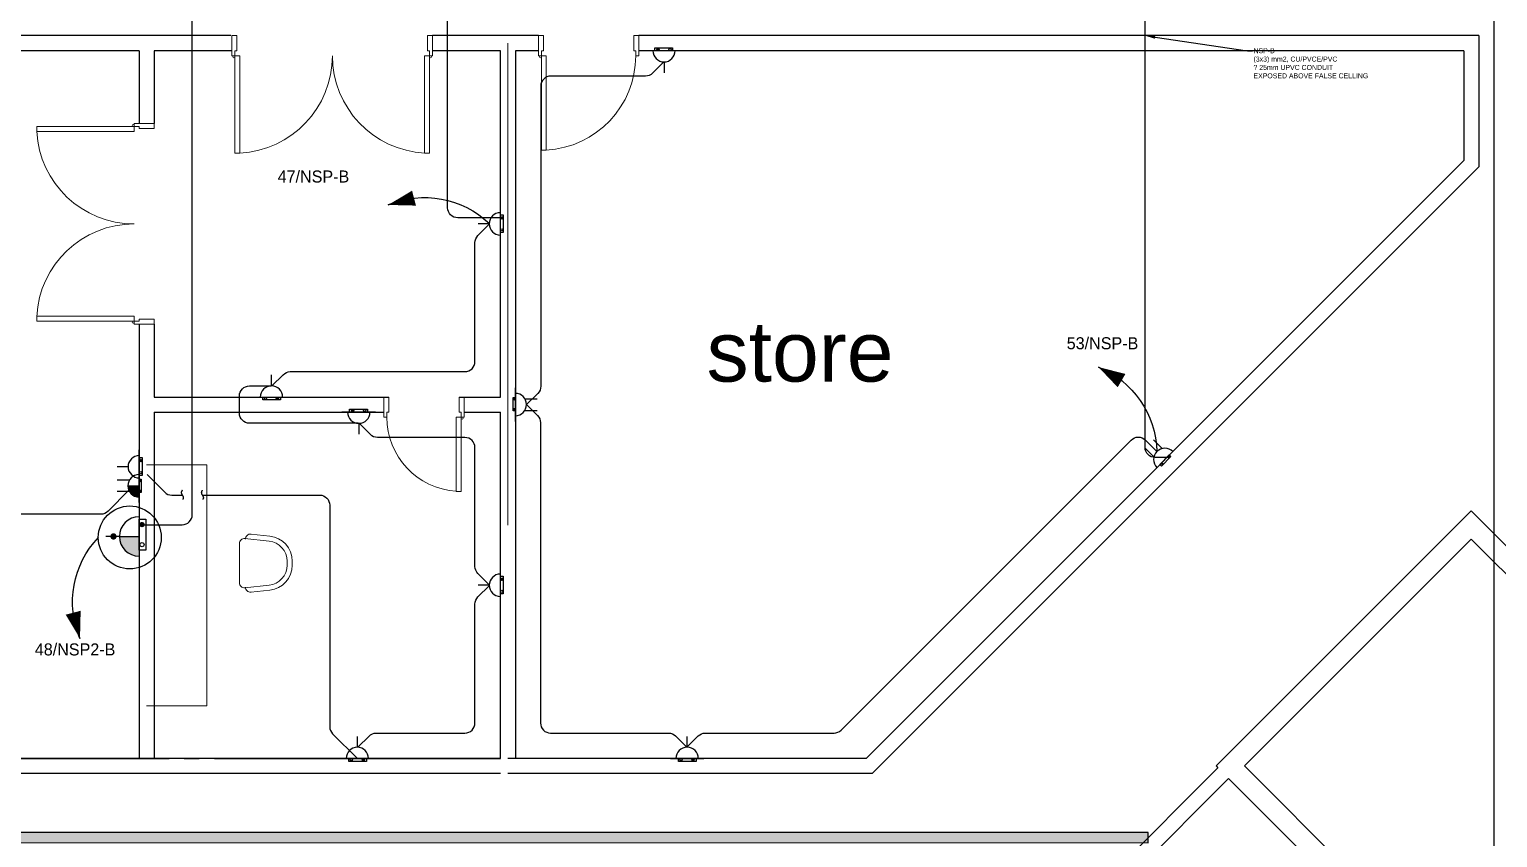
# Model space of a CAD drawing. Extents: x -1451 to 148, y -12854 to 856.
# Drawn here: x 79.83 to 94.46, y 347.89 to 355.94 of the extents above; entities that cross this region are included whole.
import ezdxf
from ezdxf import colors
from ezdxf.entities.mleader import LeaderData, LeaderLine
from ezdxf.enums import TextEntityAlignment as Align
from ezdxf.math import Vec2, Vec3

# ---------------------------------------------------------------- set-up
doc = ezdxf.new("R2010")
doc.units = 0
doc.header["$LTSCALE"] = 0.15
doc.linetypes.add('HIDDEN', pattern=[0.375, 0.25, -0.125])
doc.layers.get('0').update_dxf_attribs({"color": 252})
for name, color, linetype in [('0 BDH', 252, 'Continuous'), ('0 NORMAL WIRING', 252, 'Continuous'), ('0 sockets', 252, 'Continuous'), ('0 TEXTT', 4, 'Continuous'), ('0 TRATS', 252, 'Continuous'), ('0 UPS WIRING', 252, 'Continuous'), ('0 WIRING 3', 4, 'Continuous'), ('AUTOINCR', 7, 'Continuous'), ('bound', 252, 'Continuous'), ('CPTOOLS-TRAY', 1, 'Continuous'), ('d1', 252, 'Continuous'), ('E- Power- SYM', 4, 'Continuous'), ('E-SOCK', 2, 'Continuous'), ('TEXT', 3, 'Continuous'), ('WIRING', 4, 'Continuous'), ('XREF', 8, 'Continuous')]:
    doc.layers.add(name, color=color, linetype=linetype)
for name, color, linetype, lineweight in [('anal', 252, 'Continuous', 20), ('DOOR', 252, 'Continuous', 20), ('FUR', 252, 'Continuous', 9), ('sofa', 252, 'Continuous', 9), ('wall', 252, 'Continuous', 30)]:
    doc.layers.add(name, color=color, linetype=linetype, lineweight=lineweight)

# ---------------------------------------------------------------- blocks, each defined once
blk = doc.blocks.new('D100')
at = {"layer": 'DOOR'}
for points in [[(0.03, 0.2), (0.03, 1.14), (0.078, 1.14), (0.078, 0.2)], [(0.03, 0.2), (0, 0.2), (0, 0), (0.05, 0), (0.05, 0.15), (0.03, 0.15)], [(0.97, 0.2), (1, 0.2), (1, 0), (0.95, 0), (0.95, 0.15), (0.97, 0.15)]]:
    blk.add_lwpolyline(points, close=True, dxfattribs=at)
blk.add_circle((0.02, 0.21), 0.01, dxfattribs=at)
blk.add_arc((0.029, 0.2), 0.941, 0.0029, 86.9663, dxfattribs=at)
blk = doc.blocks.new('ARCH')
at = {"layer": 'anal'}
for p, q in [((84.6, 355.8), (84.6, 351)), ((84.6, 351), (84.6, 355.8)), ((84.6, 355.8), (84.6, 351)), ((84.6, 351), (84.6, 355.8))]:
    blk.add_line(p, q, dxfattribs=at)
at = {"layer": 'bound', "color": 2}
blk.add_lwpolyline([(91.902, 377.348), (94.426, 377.348), (94.426, 312.722), (-14.994, 312.722), (-14.994, 377.09), (94.639, 377.09)], dxfattribs=at)
at = {"layer": 'DOOR'}
for points in [[(81.88, 355.675), (81.85, 355.675), (81.85, 355.875), (81.9, 355.875), (81.9, 355.725), (81.88, 355.725)], [(83.82, 355.675), (83.85, 355.675), (83.85, 355.875), (83.8, 355.875), (83.8, 355.725), (83.82, 355.725)], [(81.88, 355.675), (81.88, 354.705), (81.93, 354.705), (81.93, 355.675)], [(83.82, 355.675), (83.82, 354.705), (83.77, 354.705), (83.77, 355.675)], [(80.875, 354.971), (79.905, 354.971), (79.905, 354.921), (80.875, 354.921)], [(80.875, 354.971), (80.875, 355.001), (81.075, 355.001), (81.075, 354.951), (80.925, 354.951), (80.925, 354.971)], [(80.875, 353.031), (79.905, 353.031), (79.905, 353.081), (80.875, 353.081)], [(80.875, 353.031), (80.875, 353.001), (81.075, 353.001), (81.075, 353.051), (80.925, 353.051), (80.925, 353.031)], [(83.394, 352.075), (83.364, 352.075), (83.364, 352.275), (83.414, 352.275), (83.414, 352.125), (83.394, 352.125)], [(84.134, 352.075), (84.164, 352.075), (84.164, 352.275), (84.114, 352.275), (84.114, 352.125), (84.134, 352.125)], [(84.134, 352.075), (84.134, 351.335), (84.086, 351.335), (84.086, 352.075)]]:
    blk.add_lwpolyline(points, close=True, dxfattribs=at)
for centre in [(81.87, 355.665), (83.83, 355.665), (80.865, 354.981), (80.865, 353.021), (84.144, 352.065)]:
    blk.add_circle(centre, 0.01, dxfattribs=at)
for centre, radius, start, end in [((81.88, 355.675), 0.971, 272.9508, 0), ((83.823, 355.675), 0.971, 180, 267.0492), ((80.875, 354.971), 0.971, 182.9508, 270), ((80.875, 353.029), 0.971, 90, 177.0492), ((84.134, 352.075), 0.74, 180, 266.2769)]:
    blk.add_arc(centre, radius, start, end, dxfattribs=at)
at = {"layer": 'FUR'}
for p, q in [((81.979, 350.866), (82.221, 350.84)), ((82.04, 350.909), (82.227, 350.889)), ((81.925, 350.816), (81.925, 350.425)), ((82.4, 350.6), (82.4, 350.641)), ((82.45, 350.6), (82.45, 350.641)), ((81.979, 350.375), (82.221, 350.401)), ((82.04, 350.331), (82.227, 350.351))]:
    blk.add_line(p, q, dxfattribs=at)
for centre, radius, start, end in [((81.975, 350.816), 0.05, 85.0303, 180), ((82.035, 350.86), 0.05, 83.857, 180), ((82.2, 350.641), 0.25, 0, 83.857), ((82.2, 350.641), 0.2, 0, 83.857), ((82.2, 350.6), 0.2, 276.143, 0), ((82.2, 350.6), 0.25, 276.143, 0), ((81.975, 350.425), 0.05, 180, 274.9697), ((82.035, 350.381), 0.05, 180, 276.143)]:
    blk.add_arc(centre, radius, start, end, dxfattribs=at)
at = {"layer": 'sofa'}
for p, q in [((81, 351.6), (81.6, 351.6)), ((81.6, 351.6), (81.6, 349.2)), ((81.6, 349.2), (81, 349.2))]:
    blk.add_line(p, q, dxfattribs=at)
at = {"layer": 'wall'}
for p, q in [((81.839, 355.875), (74.925, 355.875)), ((84.675, 355.875), (83.85, 355.875)), ((84.904, 355.875), (84, 355.875)), ((94.275, 355.875), (85.904, 355.875)), ((94.275, 355.875), (94.275, 354.569)), ((80.925, 355.725), (75.075, 355.725)), ((80.925, 355.725), (80.925, 355.001)), ((81.075, 355.725), (81.075, 355.001)), ((81.85, 355.725), (81.075, 355.725)), ((84.525, 355.725), (83.85, 355.725)), ((84.525, 352.275), (84.525, 355.725)), ((84.675, 355.725), (84.675, 348.675)), ((84.904, 355.725), (84.675, 355.725)), ((94.125, 355.725), (85.904, 355.725)), ((94.125, 355.725), (94.125, 354.631)), ((94.125, 354.631), (88.169, 348.675)), ((94.275, 354.569), (88.231, 348.525)), ((80.925, 353.001), (80.925, 348.675)), ((81.075, 353.001), (81.075, 352.275)), ((81.075, 352.275), (83.414, 352.275)), ((84.114, 352.275), (84.525, 352.275)), ((81.075, 352.125), (81.075, 348.675)), ((81.075, 352.125), (83.364, 352.125)), ((84.164, 352.125), (84.525, 352.125)), ((84.525, 348.675), (84.525, 352.125)), ((94.2, 351.141), (91.659, 348.6)), ((96.641, 348.7), (94.2, 351.141)), ((94.2, 350.859), (91.941, 348.6)), ((96.559, 348.5), (94.2, 350.859)), ((80.925, 348.675), (75.075, 348.675)), ((81.525, 348.675), (78.375, 348.675)), ((81.525, 348.675), (78.375, 348.675)), ((78.375, 348.675), (81.225, 348.675)), ((84.525, 348.675), (81.075, 348.675)), ((81.375, 348.675), (81.525, 348.675)), ((84.525, 348.675), (81.675, 348.675)), ((81.675, 348.675), (84.525, 348.675)), ((82.125, 348.675), (81.675, 348.675)), ((88.169, 348.675), (84.6, 348.675)), ((82.275, 348.525), (55.724, 348.525)), ((84.525, 348.525), (65.431, 348.525)), ((88.231, 348.525), (84.6, 348.525)), ((91.676, 348.582), (89.369, 346.275)), ((91.659, 348.6), (91.676, 348.582)), ((91.941, 348.6), (94.3, 346.241)), ((91.782, 348.476), (89.431, 346.125)), ((91.782, 348.476), (94.1, 346.159))]:
    blk.add_line(p, q, dxfattribs=at)
at = {"layer": 'anal', "xscale": -1, "rotation": 180}
blk.add_blockref('D100', (84.904, 355.875), dxfattribs=at)
at = {"layer": 'd1', "insert": (86.58, 353.029), "char_height": 0.6, "width": 6.0636, "attachment_point": 1}
blk.add_mtext('{\\fArial|b0|i0|c0|p34;store}', dxfattribs=at)
blk = doc.blocks.new('s')
at = {"layer": '0 BDH', "linetype": 'ByBlock'}
h = blk.add_hatch(dxfattribs=at)
h.set_pattern_fill('ANGLE', color=2)
h.set_pattern_definition([(0, (-147.759, -393.318), (0, 6.985), [5.08, -1.905]), (90, (-147.759, -393.318), (-6.985, 4e-16), [5.08, -1.905])])
h.paths.add_polyline_path([(0.073, 0.002, 1), (0.054, 0.002, 1)])
at = {"layer": '0 BDH', "color": 6, "linetype": 'ByBlock'}
blk.add_lwpolyline([(-0.089, 0.015), (0.089, 0.015), (0.089, -0.015), (-0.089, -0.015)], close=True, dxfattribs=at)
for centre in [(-0.064, 0.002), (0.064, 0.002)]:
    blk.add_circle(centre, 0.00918, dxfattribs=at)
blk = doc.blocks.new('*U278')
at = {"layer": 'E-SOCK'}
for p, q in [((-0.077, -0.021), (-0.077, 0.142)), ((0.077, -0.021), (0.077, 0.142)), ((-0.223, -0.149), (0.223, -0.149))]:
    blk.add_line(p, q, dxfattribs=at)
blk.add_arc((0, -0.149), 0.149, 0, 180, dxfattribs=at)
at = {"layer": '0 BDH', "color": 6, "linetype": 'ByBlock'}
blk.add_blockref('s', (-0.005, -0.163), dxfattribs=at)
blk = doc.blocks.new('POWER SOCKET')
at = {"linetype": 'ByBlock'}
h = blk.add_hatch(dxfattribs=at)
h.set_pattern_fill('ANGLE', color=2)
h.set_pattern_definition([(0, (0, 0), (0, 6.985), [5.08, -1.905]), (90, (0, 0), (-6.985, 4e-16), [5.08, -1.905])])
h.paths.add_polyline_path([(127, -39, 1), (183, -39, 1)])
at = {"layer": 'E- Power- SYM'}
blk.add_hatch(color=256, dxfattribs=at).paths.add_polyline_path([(0, 262, 0.414214), (-262, 0), (-3, 0)])
at = {"layer": 'XREF'}
h = blk.add_hatch(color=1, dxfattribs=at)
edge = h.paths.add_edge_path()
edge.add_arc((-1, 340), 42.3, 0, 360)
at = {"color": 6, "linetype": 'ByBlock'}
blk.add_lwpolyline([(-183, 0), (229, 0), (229, -88), (-183, -88)], close=True, dxfattribs=at)
for centre in [(-109, -39), (155, -39)]:
    blk.add_circle(centre, 27.9, dxfattribs=at)
at = {"layer": 'E- Power- SYM'}
for p, q in [((0, 262, 0), (0, 442, 0)), ((321, 0, 0), (-327, 0, 0))]:
    blk.add_line(p, q, dxfattribs=at)
at = {"layer": 'E- Power- SYM', "elevation": 0}
blk.add_lwpolyline([(0, 262), (-3, 0)], dxfattribs=at)
at = {"layer": 'E- Power- SYM'}
blk.add_circle((-14, 124, 0), 418, dxfattribs=at)
blk.add_arc((0, 0, 0), 262, 0, 180, dxfattribs=at)
blk = doc.blocks.new('*U282')
at = {"layer": 'E-SOCK'}
h = blk.add_hatch(color=256, dxfattribs=at)
h.dxf.hatch_style = 1
h.paths.add_polyline_path([(0, 0.074, 0.414214), (-0.149, -0.074), (0, -0.074)])
for p, q in [((-0.077, 0.053), (-0.077, 0.217)), ((0.077, 0.053), (0.077, 0.217)), ((-0.223, -0.074), (0.223, -0.074))]:
    blk.add_line(p, q, dxfattribs=at)
blk.add_lwpolyline([(0, 0.074), (0, -0.074)], dxfattribs=at)
blk.add_arc((0, -0.074), 0.149, 0, 180, dxfattribs=at)
at = {"layer": '0 BDH', "color": 6, "linetype": 'ByBlock'}
blk.add_blockref('s', (-0.001, -0.089), dxfattribs=at)
blk = doc.blocks.new('*U293')
at = {"linetype": 'ByBlock'}
h = blk.add_hatch(dxfattribs=at)
h.set_pattern_fill('ANGLE', color=2)
h.set_pattern_definition([(0, (-301.6926, 2.516), (0, 6.985), [5.08, -1.905]), (90, (-301.6926, 2.516), (-6.985, 4e-16), [5.08, -1.905])])
h.paths.add_polyline_path([(87, -25, 1), (127, -25, 1)])
at = {"color": 6, "linetype": 'ByBlock'}
blk.add_lwpolyline([(-154, 0), (164, 0), (164, -52), (-154, -52)], close=True, dxfattribs=at)
for centre in [(-107, -25), (107, -25)]:
    blk.add_circle(centre, 20.1, dxfattribs=at)
at = {"layer": 'E-SOCK'}
for p, q in [((0, 200), (0, 395)), ((-300, 0), (300, 0))]:
    blk.add_line(p, q, dxfattribs=at)
blk.add_arc((0, 0), 200, 0, 180, dxfattribs=at)
blk = doc.blocks.new('*U64')
at = {"transparency": 33554687}
blk.add_line((-558.4, 70.7), (-626.2, 129.6), dxfattribs=at)
blk.add_lwpolyline([(-626.2, 129.6, 0, 96, 0), (-492.9, 30.1, 96, 96, 0)], format="xyseb", dxfattribs=at)
at = {"ltscale": 0.2, "transparency": 33554687}
blk.add_arc((-214.3, 542.2), 583, 225.05092, 291.56782, dxfattribs=at)
blk = doc.blocks.new('N')
at = {"layer": 'TEXT', "transparency": 33554687, "xscale": -0.0016, "yscale": 0.0016, "zscale": 0.0016, "rotation": 68.01807446485657}
blk.add_blockref('*U64', (0, 0), dxfattribs=at)
blk = doc.blocks.new('*U258')
at = {"layer": 'CPTOOLS-TRAY'}
h = blk.add_hatch(dxfattribs=at)
h.set_pattern_fill('HEX', color=0, scale=0.005)
h.paths.add_polyline_path([(0.05, 45.532), (-0.05, 45.532), (-0.05, 0), (0.05, 0)])
at = {"layer": 'CPTOOLS-TRAY', "color": 0}
blk.add_lwpolyline([(0.05, 45.532), (-0.05, 45.532), (-0.05, 0), (0.05, 0)], close=True, dxfattribs=at)
blk = doc.blocks.new('W2J0O4G0K3')
at = {"layer": '0 TRATS', "color": 0, "linetype": 'ByBlock', "rotation": 89.99794390025974}
blk.add_blockref('*U258', (90.979, 347.886), dxfattribs=at)
blk = doc.blocks.new('endtick', base_point=(-3267.27, -69559.4))
at = {"layer": 'WIRING', "color": 2, "linetype": 'HIDDEN'}
blk.add_spline([(-3267.27, -69509.4), (-3276.985, -69534.4), (-3267.27, -69559.4), (-3256.425, -69584.4), (-3267.27, -69609.4)], degree=3, dxfattribs=at)

msp = doc.modelspace()

# ---------------------------------------------------------------- linework, layer by layer
at = {"layer": '0 NORMAL WIRING', "color": 3}
for points in [[(86.154, 355.614), (86.042, 355.501, -0.198912), (85.971, 355.472), (85.028, 355.472, 0.414214), (84.928, 355.372), (84.928, 352.383, -0.198912), (84.899, 352.312), (84.786, 352.2)], [(82.249, 352.386), (82.361, 352.498, -0.198912), (82.432, 352.528), (84.172, 352.528, 0.414214), (84.272, 352.628), (84.272, 353.813, -0.198912), (84.302, 353.884), (84.414, 353.996)], [(83.109, 352.014), (82.025, 352.014, -0.414214), (81.925, 352.114), (81.925, 352.286, -0.414214), (82.025, 352.386), (82.24, 352.386)], [(84.786, 352.2), (84.896, 352.091, -0.198912), (84.925, 352.02), (84.925, 349.028, 0.414214), (85.025, 348.928), (86.202, 348.928, -0.198912), (86.272, 348.899), (86.384, 348.786)], [(84.414, 350.405), (84.302, 350.517, -0.198912), (84.272, 350.588), (84.272, 351.772, 0.414214), (84.172, 351.872), (83.301, 351.872, -0.198912), (83.23, 351.902), (83.118, 352.014)], [(86.384, 348.786), (86.497, 348.899, -0.198912), (86.567, 348.928), (87.85, 348.928, 0.198912), (87.921, 348.957), (90.811, 351.847, -0.414214), (90.953, 351.847), (91.068, 351.732)], [(81.006, 351.503), (81.18, 351.328, 0.198912), (81.251, 351.298), (81.355, 351.298)], [(81.555, 351.298), (82.725, 351.298, -0.414214), (82.825, 351.198), (82.825, 348.991, 0.198912), (82.854, 348.921), (83.1, 348.675)], [(83.105, 348.786), (83.217, 348.898, -0.198912), (83.288, 348.928), (84.172, 348.928, 0.414214), (84.272, 349.028), (84.272, 350.213, -0.198912), (84.302, 350.284), (84.414, 350.396)]]:
    msp.add_lwpolyline(points, format="xyb", dxfattribs=at)
msp.add_lwpolyline([(80.927, 351.581), (80.927, 351.581)], dxfattribs=at)
at = {"layer": '0 sockets', "color": 4, "linetype": 'ByBlock'}
msp.add_lwpolyline([(80.954, 351.003), (81.355, 351.003, 0.414214), (81.455, 351.103), (81.455, 357.369)], format="xyb", dxfattribs=at)
at = {"layer": '0 sockets', "color": 1, "linetype": 'ByBlock'}
for points in [[(84.539, 354.06), (84.1, 354.06, -0.414214), (84, 354.16), (84, 356.494, 0.414214), (83.9, 356.594), (83.821, 356.594)], [(91.18, 351.673), (91.05, 351.673, -0.414214), (90.95, 351.773), (90.95, 356.494, -0.414214), (91.05, 356.594), (91.088, 356.594)]]:
    msp.add_lwpolyline(points, format="xyb", dxfattribs=at)
at = {"layer": '0 UPS WIRING', "color": 2, "linetype": 'ByBlock'}
msp.add_lwpolyline([(80.824, 351.346), (80.616, 351.138, -0.198912), (80.545, 351.108), (78.25, 351.108, 0.414214), (78.15, 351.008), (78.15, 348.997, -0.198912), (78.121, 348.926), (77.971, 348.776)], format="xyb", dxfattribs=at)

# ---------------------------------------------------------------- block references
at = {"layer": '0 BDH', "color": 6, "linetype": 'ByBlock'}
for p, rotation in [((84.414, 354.006), 90), ((91.068, 351.732), 44.9999999999859), ((80.519, 350.876), 180)]:
    msp.add_blockref('N', p, dxfattribs=dict(at, rotation=rotation))
at = {"layer": '0 sockets', "color": 3}
msp.add_blockref('ARCH', (0, 0), dxfattribs=at)
for name, p, xscale, yscale, zscale, rotation in [('*U293', (86.156, 355.725), 0.0005570000000000001, 0.0005570000000000001, 0.0005570000000000001, 180), ('*U293', (84.525, 354), 0.0005570000000000001, 0.0005570000000000001, 0.0005570000000000001, 90), ('*U278', (84.786, 352.2), 0.75, 0.75, 0.75, 270), ('*U293', (83.114, 352.125), 0.0005570000000000001, 0.0005570000000000001, 0.0005570000000000001, 180), ('*U278', (91.068, 351.732), 0.7500000000000008, 0.7500000000000008, 0.7500000000000008, 44.99999999999956), ('*U293', (80.927, 351.581), 0.0005570000000000001, 0.0005570000000000001, 0.0005570000000000001, 90), ('*U282', (80.869, 351.391), 0.75, 0.75, 0.75, 90), ('POWER SOCKET', (80.925, 350.887), 0.00075, 0.00075, 0.00075, 90), ('*U293', (84.525, 350.4), 0.0005570000000000001, 0.0005570000000000001, 0.0005570000000000001, 90)]:
    msp.add_blockref(name, p, dxfattribs=dict(at, xscale=xscale, yscale=yscale, zscale=zscale, rotation=rotation))
at = {"layer": '0 sockets', "color": 3, "xscale": 0.0005570000000000001, "yscale": 0.0005570000000000001, "zscale": 0.0005570000000000001}
for p in [(82.244, 352.275), (83.1, 348.675), (86.386, 348.675)]:
    msp.add_blockref('*U293', p, dxfattribs=at)
at = {"layer": '0 TRATS', "color": 1, "linetype": 'ByBlock'}
msp.add_blockref('W2J0O4G0K3', (0, 0), dxfattribs=at)
at = {"layer": '0 WIRING 3', "color": 6, "linetype": 'ByBlock', "xscale": 0.001, "yscale": 0.001, "zscale": 0.001}
for p in [(81.355, 351.298), (81.555, 351.298)]:
    msp.add_blockref('endtick', p, dxfattribs=at)

# ---------------------------------------------------------------- texts
at = {"layer": 'AUTOINCR', "color": 1, "linetype": 'ByBlock'}
for s, p in [('47/NSP-B', (82.306, 354.376)), ('53/NSP-B', (90.169, 352.715))]:
    msp.add_text(s, height=0.12, dxfattribs=at).set_placement(p, align=Align.BOTTOM_LEFT)
at = {"layer": 'AUTOINCR', "color": 4, "linetype": 'ByBlock'}
msp.add_text('48/NSP2-B', height=0.12, dxfattribs=at).set_placement((79.886, 349.665), align=Align.BOTTOM_LEFT)

# ---------------------------------------------------------------- leaders
at = {"layer": '0 TEXTT', "color": 1, "linetype": 'ByBlock'}
ml = msp.add_multileader_mtext('Standard', dxfattribs=at)
ml.set_content('NSP-B \\P(3x3) mm2, CU/PVCE/PVC\\P? 25mm UPVC CONDUIT\\PEXPOSED ABOVE FALSE CELLING', color=6)
ml.set_leader_properties(color=4)
ml.build(insert=Vec2(0, 0))
ml.multileader.update_dxf_attribs({"text_right_attachment_type": 6, "dogleg_length": 0.05, "arrow_head_size": 0.1})
ctx = ml.context
ctx.base_point, ctx.char_height, ctx.arrow_head_size, ctx.landing_gap_size = Vec3(92.02, 355.725), 0.05, 0.1, 0.01
ctx.right_attachment = 6
notes = []
notes.append((ctx, [(0, (1, 1, 0), (91.97, 355.725), (1, 0), 0.05, [(0, [(90.95, 355.875)], 0, [])])]))
ctx.mtext.insert, ctx.mtext.width, ctx.mtext.flow_direction = Vec3(92.03, 355.75), 6.216, 5
for ctx, leaders in notes:
    for number, flags, end, landing, length, lines in leaders:
        leader = LeaderData()
        leader.index, (leader.has_last_leader_line, leader.has_dogleg_vector, leader.attachment_direction) = number, flags
        leader.last_leader_point, leader.dogleg_vector, leader.dogleg_length = Vec3(end), Vec3(landing), length
        for number, points, colour, breaks in lines:
            line = LeaderLine()
            line.index, line.vertices, line.color, line.breaks = number, Vec3.list(points), colors.encode_raw_color(colour), breaks
            leader.lines.append(line)
        ctx.leaders.append(leader)

doc.saveas('drawing.dxf')
